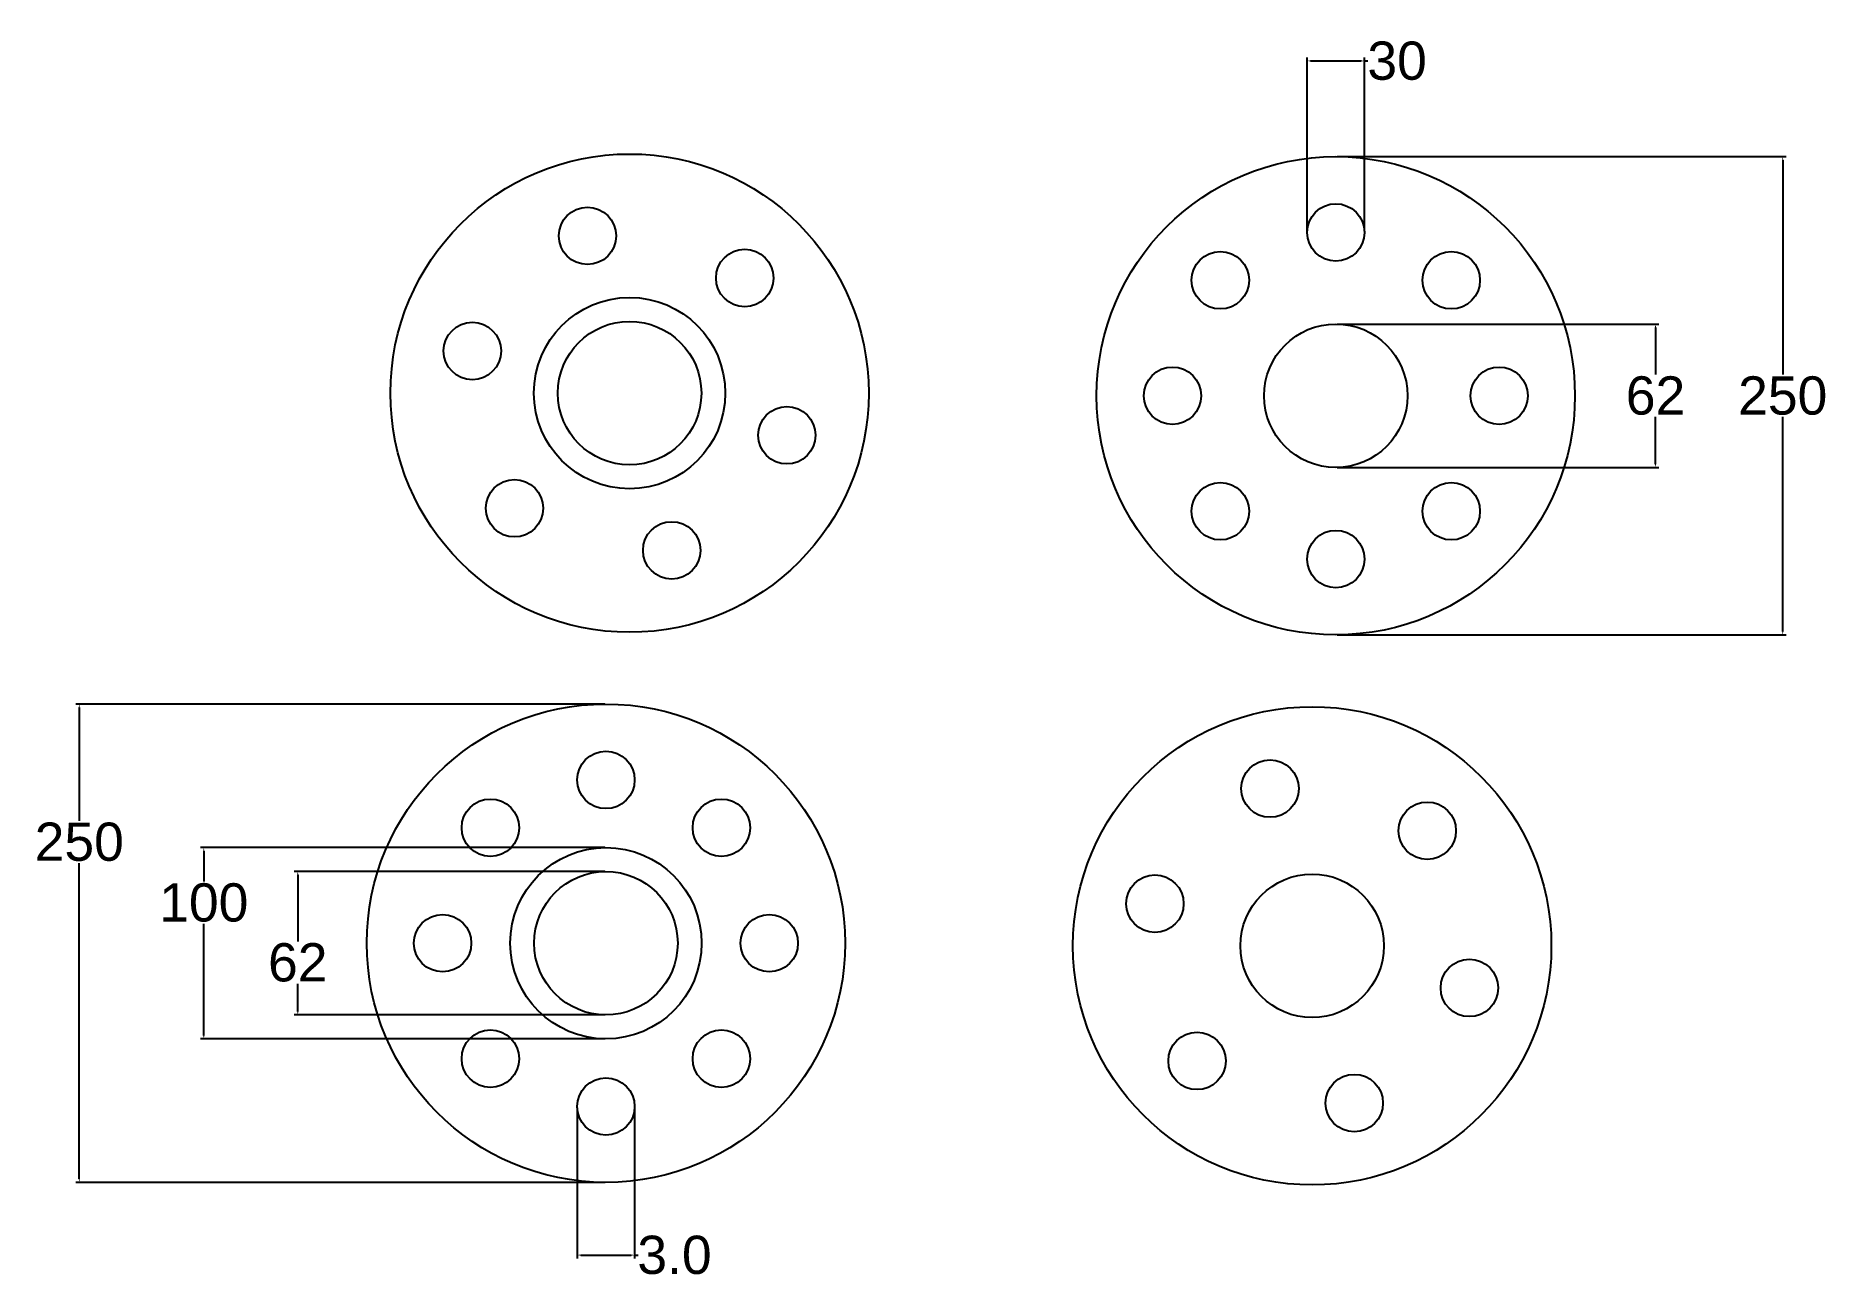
# Model space of a CAD drawing. Header units: millimetres. Extents: x -67 to 26.6, y -38.7 to 26.3.
import ezdxf

# ---------------------------------------------------------------- set-up
doc = ezdxf.new("R2010")
doc.units = ezdxf.units.MM
doc.header["$MEASUREMENT"] = 0
doc.styles.get("Standard").update_dxf_attribs({"font": 'Arial.ttf'})
doc.dimstyles.new('Standard$0', dxfattribs={"dimtxt": 2, "dimasz": 0.18, "dimexe": 0.18, "dimexo": 0.0625, "dimgap": 0.09, "dimtad": 0, "dimtih": 1, "dimtoh": 1, "dimdec": 1, "dimzin": 0, "dimdsep": 46, "dimtxsty": 'Standard', "dimcen": 0.09, "dimclrd": 1, "dimclre": 1, "dimadec": 0, "dimazin": 0, "dimtfac": 1, "dimtdec": 1, "dimtofl": 0, "dimtmove": 0, "dimatfit": 3, "dimfxl": 1, "dimtolj": 1, "dimtzin": 0, "dimarcsym": 0})

# ---------------------------------------------------------------- blocks, each defined once
blk = doc.blocks.new('*U6')
blk.add_circle((1.5, 1.5), 1.5)
blk = doc.blocks.new('*U7')
at = {"color": 0, "linetype": 'ByBlock', "lineweight": -2, "transparency": 16777216}
for p, rotation in [((-38.736, 17.932), 240), ((-28.468, 15.18), 180), ((-46.253, 10.415), 300.0000000000001), ((-25.717, 4.912), 120), ((-33.234, -2.605), 59.99999999999997)]:
    blk.add_blockref('*U6', p, dxfattribs=dict(at, rotation=rotation))
blk.add_blockref('*U6', (-43.502, 0.146), dxfattribs=at)
blk = doc.blocks.new('*U8')
blk.add_circle((1.5, 1.5), 1.5)
blk = doc.blocks.new('*U9')
at = {"color": 0, "linetype": 'ByBlock', "lineweight": -2, "transparency": 16777216}
for p, rotation in [((0.926, 18.184), 225), ((-6.61, 15.062), 269.9999999999999), ((8.462, 15.062), 180), ((-9.732, 7.526), 315), ((11.584, 7.526), 135), ((8.462, -0.01), 90), ((0.926, -3.132), 45)]:
    blk.add_blockref('*U8', p, dxfattribs=dict(at, rotation=rotation))
blk.add_blockref('*U8', (-6.61, -0.01), dxfattribs=at)
blk = doc.blocks.new('*U12')
blk.add_circle((1.5, 1.5), 1.5)
blk = doc.blocks.new('*U13')
at = {"color": 0, "linetype": 'ByBlock', "lineweight": -2, "transparency": 16777216}
for p, rotation in [((-38.736, 17.932), 240), ((-28.468, 15.18), 180), ((-46.253, 10.415), 300.0000000000001), ((-25.717, 4.912), 120), ((-33.234, -2.605), 59.99999999999997)]:
    blk.add_blockref('*U12', p, dxfattribs=dict(at, rotation=rotation))
blk.add_blockref('*U12', (-43.502, 0.146), dxfattribs=at)
blk = doc.blocks.new('*U14')
blk.add_circle((1.5, 1.5), 1.5)
blk = doc.blocks.new('*U15')
at = {"color": 0, "linetype": 'ByBlock', "lineweight": -2, "transparency": 16777216}
for p, rotation in [((0.926, 18.184), 225), ((-6.61, 15.062), 269.9999999999999), ((8.462, 15.062), 180), ((-9.732, 7.526), 315), ((11.584, 7.526), 135), ((8.462, -0.01), 90), ((0.926, -3.132), 45)]:
    blk.add_blockref('*U14', p, dxfattribs=dict(at, rotation=rotation))
blk.add_blockref('*U14', (-6.61, -0.01), dxfattribs=at)
blk = doc.blocks.new('*D16')
at = {"color": 1, "lineweight": -2, "transparency": 16777216}
for p, q in [((-0.574, 16.125), (-0.574, 25.209)), ((-0.394, 25.029), (2.246, 25.029)), ((2.426, 16.125), (2.426, 25.209)), ((2.426, 25.029), (2.606, 25.029))]:
    blk.add_line(p, q, dxfattribs=at)
at = {"color": 1, "transparency": 16777216}
for points in [[(-0.394, 25.059), (-0.394, 24.999), (-0.574, 25.029)], [(2.246, 25.059), (2.246, 24.999), (2.426, 25.029)]]:
    blk.add_solid(points, dxfattribs=at)
at = {"color": 0, "transparency": 16777216, "insert": (4.129, 25.029), "char_height": 2, "attachment_point": 5}
blk.add_mtext('\\A1;30', dxfattribs=at)
blk = doc.blocks.new('*D17')
at = {"color": 1, "lineweight": -2, "transparency": 16777216}
for p, q in [((0.989, 20.026), (24.465, 20.026)), ((24.285, 19.846), (24.285, 8.63)), ((24.285, -4.794), (24.285, 6.422)), ((0.989, -4.974), (24.465, -4.974))]:
    blk.add_line(p, q, dxfattribs=at)
at = {"color": 1, "transparency": 16777216}
for points in [[(24.255, 19.846), (24.315, 19.846), (24.285, 20.026)], [(24.255, -4.794), (24.315, -4.794), (24.285, -4.974)]]:
    blk.add_solid(points, dxfattribs=at)
at = {"color": 0, "transparency": 16777216, "insert": (24.285, 7.526), "char_height": 2, "attachment_point": 5}
blk.add_mtext('\\A1;250', dxfattribs=at)
blk = doc.blocks.new('*D18')
at = {"color": 1, "lineweight": -2, "transparency": 16777216}
for p, q in [((0.989, 11.276), (17.816, 11.276)), ((17.636, 11.096), (17.636, 8.63)), ((17.636, 3.956), (17.636, 6.422)), ((0.989, 3.776), (17.816, 3.776))]:
    blk.add_line(p, q, dxfattribs=at)
at = {"color": 1, "transparency": 16777216}
for points in [[(17.606, 11.096), (17.666, 11.096), (17.636, 11.276)], [(17.606, 3.956), (17.666, 3.956), (17.636, 3.776)]]:
    blk.add_solid(points, dxfattribs=at)
at = {"color": 0, "transparency": 16777216, "insert": (17.636, 7.526), "char_height": 2, "attachment_point": 5}
blk.add_mtext('\\A1;62', dxfattribs=at)
blk = doc.blocks.new('*D19')
at = {"color": 1, "lineweight": -2, "transparency": 16777216}
for p, q in [((-38.721, -29.69), (-38.721, -37.574)), ((-35.721, -29.69), (-35.721, -37.574)), ((-38.541, -37.394), (-35.901, -37.394)), ((-35.721, -37.394), (-35.541, -37.394))]:
    blk.add_line(p, q, dxfattribs=at)
at = {"color": 1, "transparency": 16777216}
for points in [[(-38.541, -37.364), (-38.541, -37.424), (-38.721, -37.394)], [(-35.901, -37.364), (-35.901, -37.424), (-35.721, -37.394)]]:
    blk.add_solid(points, dxfattribs=at)
at = {"color": 0, "transparency": 16777216, "insert": (-33.637, -37.394), "char_height": 2, "attachment_point": 5}
blk.add_mtext('\\A1;3.0', dxfattribs=at)
blk = doc.blocks.new('*D20')
at = {"color": 1, "lineweight": -2, "transparency": 16777216}
for p, q in [((-37.284, -8.591), (-64.928, -8.591)), ((-64.748, -8.771), (-64.748, -14.696)), ((-64.748, -33.411), (-64.748, -16.903)), ((-37.284, -33.591), (-64.928, -33.591))]:
    blk.add_line(p, q, dxfattribs=at)
at = {"color": 1, "transparency": 16777216}
for points in [[(-64.778, -8.771), (-64.718, -8.771), (-64.748, -8.591)], [(-64.778, -33.411), (-64.718, -33.411), (-64.748, -33.591)]]:
    blk.add_solid(points, dxfattribs=at)
at = {"color": 0, "transparency": 16777216, "insert": (-64.748, -15.799), "char_height": 2, "attachment_point": 5}
blk.add_mtext('\\A1;250', dxfattribs=at)
blk = doc.blocks.new('*D21')
at = {"color": 1, "lineweight": -2, "transparency": 16777216}
for p, q in [((-37.284, -16.091), (-58.42, -16.091)), ((-58.24, -16.271), (-58.24, -17.87)), ((-58.24, -25.911), (-58.24, -20.077)), ((-37.284, -26.091), (-58.42, -26.091))]:
    blk.add_line(p, q, dxfattribs=at)
at = {"color": 1, "transparency": 16777216}
for points in [[(-58.27, -16.271), (-58.21, -16.271), (-58.24, -16.091)], [(-58.27, -25.911), (-58.21, -25.911), (-58.24, -26.091)]]:
    blk.add_solid(points, dxfattribs=at)
at = {"color": 0, "transparency": 16777216, "insert": (-58.24, -18.973), "char_height": 2, "attachment_point": 5}
blk.add_mtext('\\A1;100', dxfattribs=at)
blk = doc.blocks.new('*D22')
at = {"color": 1, "lineweight": -2, "transparency": 16777216}
for p, q in [((-37.284, -17.341), (-53.508, -17.341)), ((-53.328, -17.521), (-53.328, -21.001)), ((-53.328, -24.661), (-53.328, -23.208)), ((-37.284, -24.841), (-53.508, -24.841))]:
    blk.add_line(p, q, dxfattribs=at)
at = {"color": 1, "transparency": 16777216}
for points in [[(-53.358, -17.521), (-53.298, -17.521), (-53.328, -17.341)], [(-53.358, -24.661), (-53.298, -24.661), (-53.328, -24.841)]]:
    blk.add_solid(points, dxfattribs=at)
at = {"color": 0, "transparency": 16777216, "insert": (-53.328, -22.104), "char_height": 2, "attachment_point": 5}
blk.add_mtext('\\A1;62', dxfattribs=at)

msp = doc.modelspace()

# ---------------------------------------------------------------- linework, layer by layer
for centre, radius in [((-35.985, 7.663), 12.5), ((0.926, 7.526), 12.5), ((-35.985, 7.663), 5), ((-35.985, 7.663), 3.75), ((0.926, 7.526), 3.75), ((-37.221, -21.091), 12.5), ((-0.31, -21.228), 12.5), ((-37.221, -21.091), 5), ((-37.221, -21.091), 3.75), ((-0.31, -21.228), 3.75)]:
    msp.add_circle(centre, radius)

# ---------------------------------------------------------------- block references
for name, p in [('*U7', (0, 0)), ('*U9', (0, 0)), ('*U15', (-38.148, -28.617)), ('*U13', (35.675, -28.891))]:
    msp.add_blockref(name, p)

# ---------------------------------------------------------------- dimensions: what is measured, and where the dimension line sits
dim = msp.add_linear_dim(base=(2.426, 25.029), p1=(-0.574, 16.063), p2=(2.426, 16.063), text='30', dimstyle='Standard$0')
dim.commit()
dim.dimension.update_dxf_attribs({"geometry": '*D16', "text_midpoint": (4.129, 25.029)})
for base, p1, p2, text, picture, middle in [((24.285, 20.026), (0.926, -4.974), (0.926, 20.026), '250', '*D17', (24.285, 7.526)), ((17.636, 11.276), (0.926, 3.776), (0.926, 11.276), '62', '*D18', (17.636, 7.526))]:
    dim = msp.add_linear_dim(base=base, p1=p1, p2=p2, angle=90, text=text, dimstyle='Standard$0')
    dim.commit()
    dim.dimension.update_dxf_attribs({"geometry": picture, "text_midpoint": middle})
for base, p1, p2, text, picture, middle in [((-64.748, -8.591), (-37.221, -33.591), (-37.221, -8.591), '250', '*D20', (-64.748, -15.799)), ((-58.24, -16.091), (-37.221, -26.091), (-37.221, -16.091), '100', '*D21', (-58.24, -18.973)), ((-53.328, -17.341), (-37.221, -24.841), (-37.221, -17.341), '62', '*D22', (-53.328, -22.104))]:
    dim = msp.add_linear_dim(base=base, p1=p1, p2=p2, angle=90, text=text, dimstyle='Standard$0')
    dim.commit()
    dim.dimension.update_dxf_attribs({"geometry": picture, "text_midpoint": middle, "dimtype": 160})
dim = msp.add_linear_dim(base=(-35.721, -37.394), p1=(-38.721, -29.627), p2=(-35.721, -29.627), dimstyle='Standard$0')
dim.commit()
dim.dimension.update_dxf_attribs({"geometry": '*D19', "text_midpoint": (-33.637, -37.394)})

doc.saveas('drawing.dxf')
